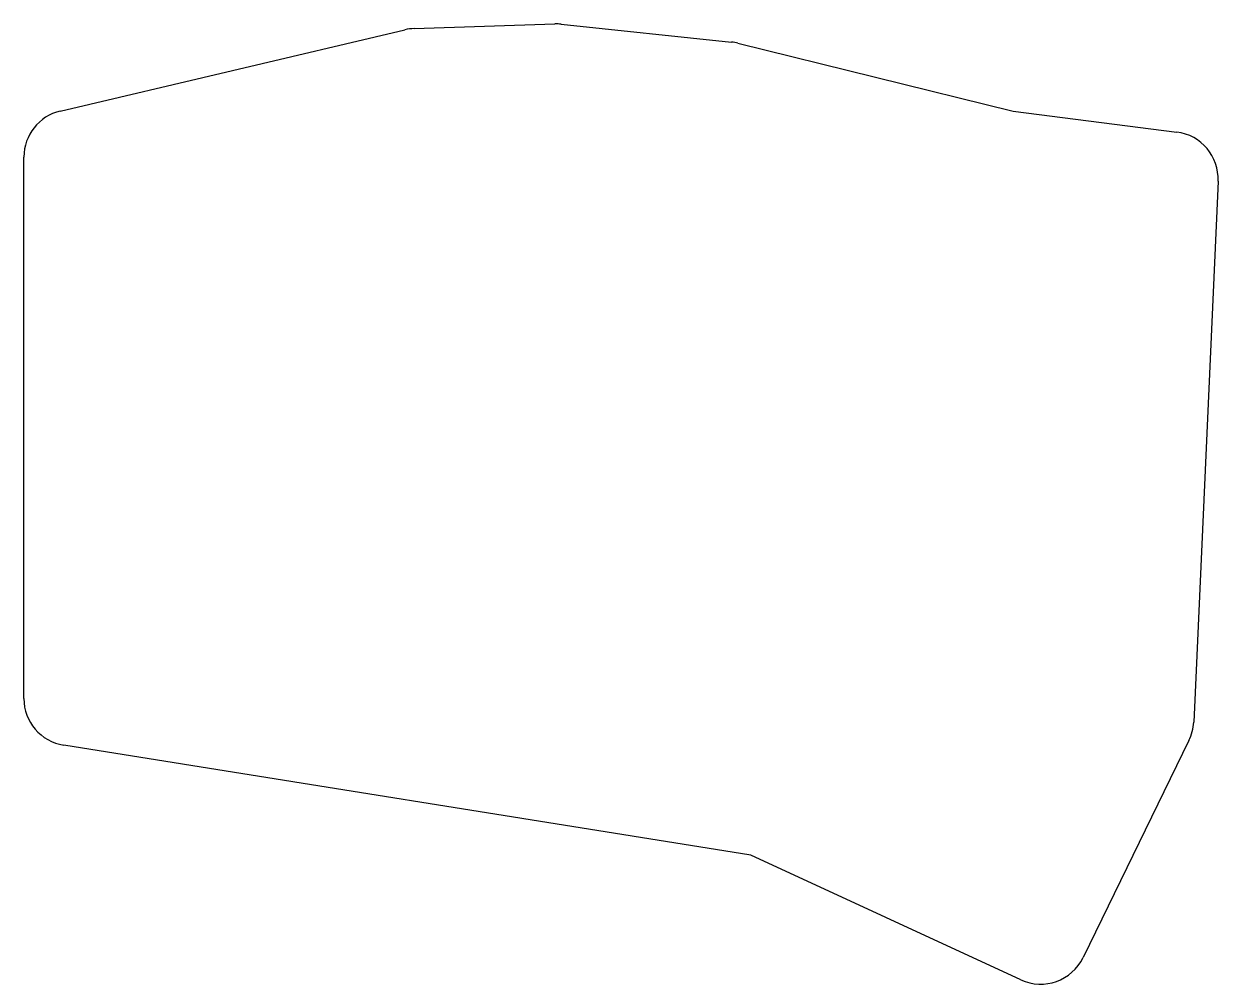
# Model space of a CAD drawing. Header units: millimetres. Extents: x 85 to 237, y -178 to -56.
import ezdxf

# ---------------------------------------------------------------- set-up
doc = ezdxf.new("R2010")
doc.units = ezdxf.units.MM

msp = doc.modelspace()

# ---------------------------------------------------------------- linework, layer by layer
for p, q in [((89.62, -67.24), (133.35, -56.93)), ((134.53, -56.78), (152.36, -56.18)), ((153.18, -56.21), (174.79, -58.48)), ((175.6, -58.63), (210.52, -67.27)), ((210.52, -67.27), (231.29, -69.91)), ((85, -141.8), (85, -73.08)), ((236.52, -76.13), (233.43, -144.79)), ((177.23, -161.7), (90.05, -147.72)), ((232.83, -147.15), (219.41, -174.68)), ((211.5, -177.5), (177.23, -161.7))]:
    msp.add_line(p, q)
for centre, start, end in [((134.73, -62.77), 91.9072, 103.2667), ((152.56, -62.18), 84, 91.9072), ((174.16, -64.45), 76.0928, 84), ((91, -73.08), 103.2667, 180), ((230.53, -75.86), 357.4242, 442.7546), ((91, -141.8), 180, 260.8908), ((227.44, -144.52), 334, 357.4242), ((214.01, -172.05), 245.2476, 334)]:
    msp.add_arc(centre, 6, start, end)

doc.saveas('drawing.dxf')
